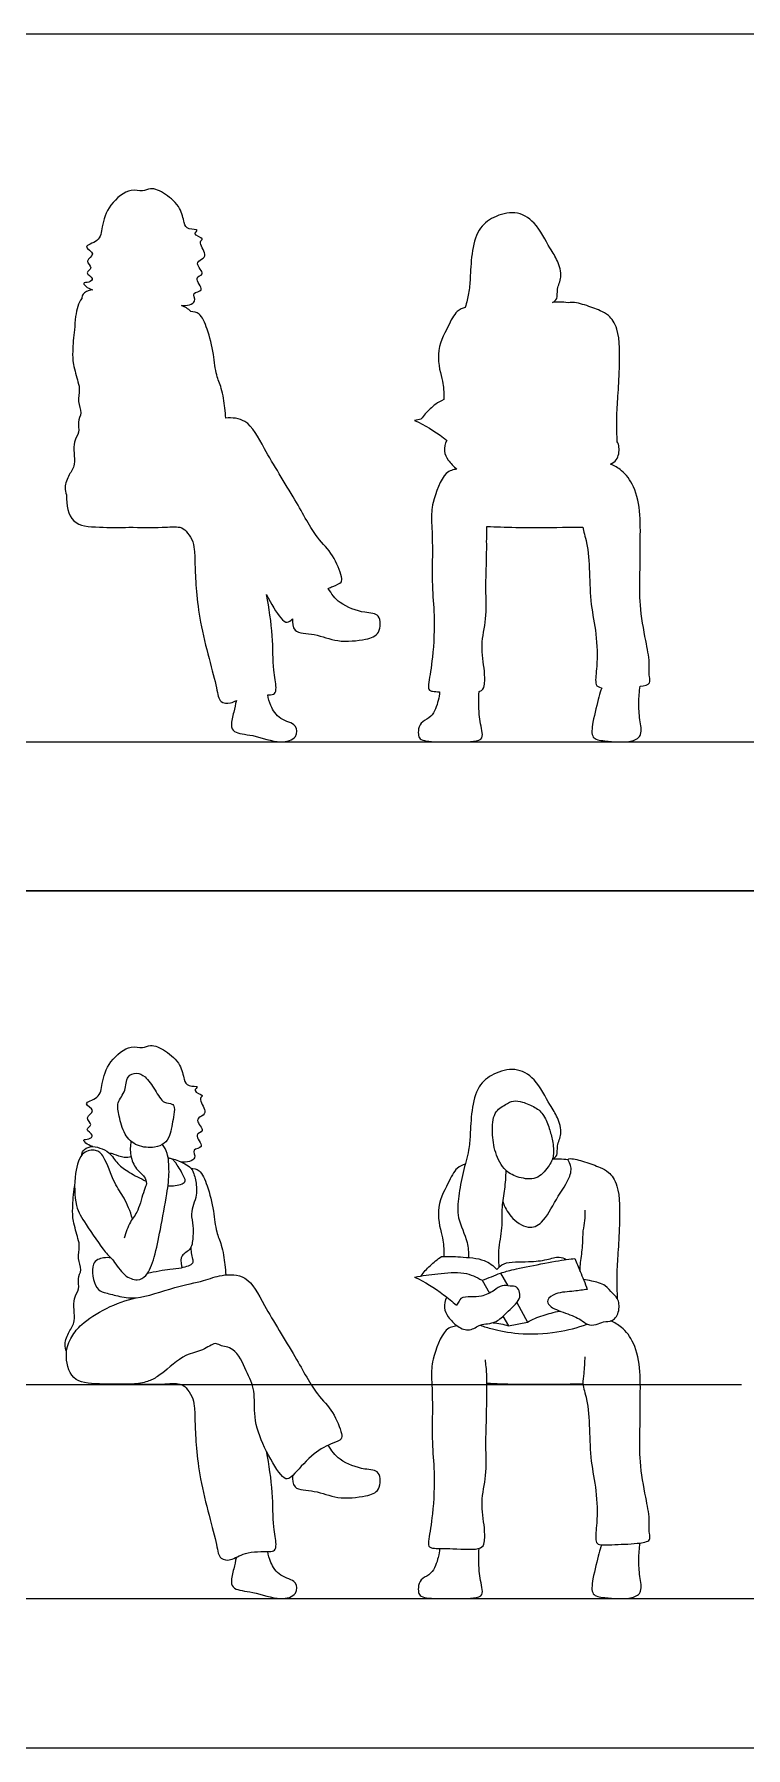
# Model space of a CAD drawing. Header units: millimetres. Extents: x 11.2 to 50.9, y -0.3 to 14.1.
# Drawn here: x 35.286 to 36.803, y 10.298 to 13.955 of the extents above; entities that cross this region are included whole.
import ezdxf

# ---------------------------------------------------------------- set-up
doc = ezdxf.new("R2010")
doc.units = ezdxf.units.MM
for name, color, linetype, true_color in [('AG-DIAGRAM', 7, 'Continuous', 0xfecc66), ('AG-GUIDES', 7, 'Continuous', 0xcccccc), ('AG-OUTLINE', 7, 'Continuous', 0x8000ff), ('AG-PEOPLE', 7, 'Continuous', 0x66ccff), ('X-VPRT', 6, 'Continuous', 0xff00ff)]:
    doc.layers.add(name, color=color, linetype=linetype, true_color=true_color)

msp = doc.modelspace()

# ---------------------------------------------------------------- linework, layer by layer
at = {"layer": 'AG-DIAGRAM'}
for p, q in [((33.1366, 12.4451), (40.5802, 12.4451)), ((33.1366, 10.6163), (40.5802, 10.6163))]:
    msp.add_line(p, q, dxfattribs=at)
at = {"layer": 'AG-GUIDES'}
msp.add_line((33.1366, 11.0735), (36.7942, 11.0735), dxfattribs=at)
at = {"layer": 'AG-OUTLINE'}
for points, knots in [([(35.5998, 13.3765), (35.6096, 13.3755), (35.6371, 13.381), (35.6189, 13.4063), (35.6534, 13.4053), (35.6225, 13.4379), (35.654, 13.4412), (35.6265, 13.4669), (35.6437, 13.4748), (35.6555, 13.4852), (35.6336, 13.5128), (35.6506, 13.5193), (35.6208, 13.5277), (35.6409, 13.5403), (35.6124, 13.5369), (35.6044, 13.5538), (35.5993, 13.5869), (35.5674, 13.6149), (35.5345, 13.6304), (35.5166, 13.6177), (35.4905, 13.629), (35.444, 13.5931), (35.4294, 13.5464), (35.4275, 13.5123), (35.3845, 13.5032), (35.4209, 13.4868), (35.3903, 13.472), (35.4138, 13.4563), (35.3906, 13.4466), (35.4152, 13.4347), (35.4025, 13.4246), (35.3865, 13.426), (35.3998, 13.4137), (35.4065, 13.4108), (35.4106, 13.4098)], [-8.271172, -8.271172, -8.271172, -8.271172, -7.955121, -7.726738, -7.488847, -7.200665, -6.980423, -6.704053, -6.495798, -6.290892, -5.989754, -5.835805, -5.588954, -5.417795, -5.174967, -4.939037, -4.61869, -4.243725, -3.907244, -3.660634, -3.375023, -2.953256, -2.553715, -2.235367, -1.939601, -1.690419, -1.443059, -1.214853, -1.01122, -0.780312, -0.592876, -0.401256, -0.208009, 0, 0, 0, 0]), ([(36.3911, 13.383), (36.3947, 13.385), (36.4035, 13.3902), (36.3995, 13.413), (36.413, 13.4368), (36.4029, 13.4736), (36.385, 13.4988), (36.3561, 13.5563), (36.3126, 13.5801), (36.2643, 13.567), (36.2302, 13.5398), (36.218, 13.4871), (36.2157, 13.4345), (36.214, 13.4059), (36.208, 13.383), (36.2053, 13.3725)], [0, 0, 0, 0, 0.19961, 0.455929, 0.749737, 1.084922, 1.408573, 1.858001, 2.244529, 2.631636, 2.996707, 3.409857, 3.821766, 4.14666, 4.401793, 4.401793, 4.401793, 4.401793]), ([(35.387, 13.3911), (35.3803, 13.3822), (35.374, 13.3604), (35.3721, 13.3342), (35.372, 13.3247)], [1.8170545, 1.8170545, 1.8170545, 1.8170545, 2.1378506, 2.3213955, 2.3213955, 2.3213955, 2.3213955]), ([(35.4106, 13.4098), (35.399, 13.4083), (35.3889, 13.4023), (35.3874, 13.3946), (35.387, 13.3911)], [-0.4933813, -0.4933813, -0.4933813, -0.4933813, -0.2147251, 0, 0, 0, 0]), ([(35.6197, 13.3638), (35.617, 13.3669), (35.611, 13.3714), (35.6037, 13.3748), (35.5998, 13.3765)], [-4.0398078, -4.0398078, -4.0398078, -4.0398078, -3.8712612, -3.705512, -3.705512, -3.705512, -3.705512]), ([(35.6943, 13.1361), (35.6939, 13.1434), (35.6928, 13.1577), (35.6864, 13.201), (35.6727, 13.2276), (35.6695, 13.2733), (35.6564, 13.3247), (35.6407, 13.3613), (35.6258, 13.3633), (35.6197, 13.3638)], [-2.340295, -2.340295, -2.340295, -2.340295, -2.074834, -1.707137, -1.393721, -1.016319, -0.593143, -0.249834, 0, 0, 0, 0]), ([(36.2053, 13.3725), (36.1991, 13.3705), (36.1848, 13.3653), (36.1675, 13.3293), (36.1396, 13.2756), (36.1572, 13.2152), (36.159, 13.2005), (36.1597, 13.1836), (36.1596, 13.1756)], [0, 0, 0, 0, 0.251868, 0.601096, 1.048684, 1.481721, 1.724306, 1.933935, 1.933935, 1.933935, 1.933935]), ([(36.4244, 13.3823), (36.4184, 13.3832), (36.4064, 13.3842), (36.3962, 13.3836), (36.3911, 13.383)], [-0.4643189, -0.4643189, -0.4643189, -0.4643189, -0.2231958, 0, 0, 0, 0]), ([(36.5296, 13.0856), (36.5293, 13.0909), (36.5287, 13.1019), (36.5278, 13.1375), (36.5312, 13.1848), (36.5347, 13.2416), (36.5355, 13.3255), (36.5124, 13.356), (36.4925, 13.3659), (36.461, 13.378), (36.4368, 13.3841), (36.4244, 13.3823)], [-5.662122, -5.662122, -5.662122, -5.662122, -5.42608, -5.077354, -4.668473, -4.208162, -3.667264, -3.319051, -3.047239, -2.695229, -2.366066, -2.366066, -2.366066, -2.366066]), ([(35.372, 13.3247), (35.3692, 13.3097), (35.3674, 13.2785), (35.3678, 13.252), (35.3794, 13.2136), (35.3835, 13.1967), (35.3775, 13.1709), (35.3891, 13.147), (35.3766, 13.1282), (35.3846, 13.1043), (35.3656, 13.0864), (35.376, 13.036), (35.3597, 13.0165), (35.3492, 12.9887), (35.3528, 12.9773), (35.3548, 12.9722)], [-3.833227, -3.833227, -3.833227, -3.833227, -3.449517, -3.149058, -2.798014, -2.558528, -2.276227, -1.994921, -1.740673, -1.47793, -1.204726, -0.818038, -0.530389, -0.231354, -0.002323, -0.002323, -0.002323, -0.002323]), ([(36.1596, 13.1756), (36.146, 13.1696), (36.1296, 13.1562), (36.1167, 13.1416), (36.1108, 13.1339)], [-0.671224, -0.671224, -0.671224, -0.671224, -0.328697, 0, 0, 0, 0]), ([(35.9131, 12.7726), (35.9163, 12.7741), (35.9278, 12.7792), (35.9425, 12.7842), (35.942, 12.7992), (35.924, 12.8472), (35.8862, 12.8806), (35.8421, 12.9641), (35.7774, 13.066), (35.7444, 13.1342), (35.708, 13.1374), (35.6943, 13.1361)], [-6.701039, -6.701039, -6.701039, -6.701039, -6.600896, -6.342303, -6.146229, -5.745503, -5.332045, -4.773477, -4.120127, -3.634955, -3.293897, -3.293897, -3.293897, -3.293897]), ([(36.0972, 13.1313), (36.1189, 13.1208), (36.141, 13.1078), (36.1636, 13.0904), (36.1658, 13.0886), (36.1658, 13.0886)], [0, 0, 0, 0, 0.4835934, 0.536697, 0.5367252, 0.5367252, 0.5367252, 0.5367252]), ([(36.1658, 13.0886), (36.1621, 13.0817), (36.158, 13.065), (36.1682, 13.0464), (36.1801, 13.0328), (36.1875, 13.0274)], [0.0003073, 0.0003073, 0.0003073, 0.0003073, 0.2754948, 0.5349097, 0.8180752, 0.8180752, 0.8180752, 0.8180752]), ([(36.5151, 13.0376), (36.5256, 13.0425), (36.5357, 13.0591), (36.5332, 13.0793), (36.5296, 13.0856)], [2.7199081, 2.7199081, 2.7199081, 2.7199081, 3.0287887, 3.3462335, 3.3462335, 3.3462335, 3.3462335]), ([(36.1875, 13.0274), (36.1794, 13.0255), (36.1593, 13.024), (36.1333, 12.9543), (36.1329, 12.919), (36.1362, 12.8617), (36.1333, 12.7769), (36.1406, 12.7164), (36.1373, 12.6279), (36.1275, 12.5751), (36.1257, 12.5564), (36.1341, 12.5525), (36.1445, 12.552), (36.1506, 12.5519)], [0, 0, 0, 0, 0.282937, 0.750803, 1.099506, 1.523993, 2.046743, 2.499823, 3.036649, 3.455771, 3.675176, 3.846003, 4.007225, 4.007225, 4.007225, 4.007225]), ([(36.5782, 12.5637), (36.5878, 12.565), (36.6024, 12.5688), (36.5962, 12.5856), (36.5994, 12.6166), (36.5898, 12.662), (36.5763, 12.7376), (36.5782, 12.7979), (36.5779, 12.8611), (36.58, 12.929), (36.5688, 12.9898), (36.5406, 13.0254), (36.5236, 13.0342), (36.5151, 13.0376)], [4.092264, 4.092264, 4.092264, 4.092264, 4.338133, 4.546655, 4.858189, 5.249552, 5.747682, 6.19264, 6.641918, 7.113955, 7.559077, 7.930814, 8.227614, 8.227614, 8.227614, 8.227614]), ([(35.3548, 12.9722), (35.3537, 12.9506), (35.3632, 12.9064), (35.4184, 12.9032), (35.4685, 12.9022), (35.4878, 12.903)], [-13.847508, -13.847508, -13.847508, -13.847508, -13.400155, -12.950845, -12.55745, -12.55745, -12.55745, -12.55745]), ([(35.4878, 12.903), (35.5113, 12.903), (35.5557, 12.9015), (35.5963, 12.9062), (35.6101, 12.8952), (35.6238, 12.877), (35.6283, 12.8542), (35.6283, 12.8133), (35.6345, 12.7003), (35.6758, 12.5663), (35.6793, 12.5285), (35.7015, 12.5258), (35.7127, 12.531), (35.7169, 12.5331)], [0, 0, 0, 0, 0.488278, 0.847317, 1.076789, 1.34621, 1.615647, 1.970422, 2.595761, 3.287838, 3.608036, 3.871569, 4.015829, 4.015829, 4.015829, 4.015829]), ([(36.2346, 12.5522), (36.2429, 12.5555), (36.2472, 12.5655), (36.2471, 12.598), (36.2368, 12.6523), (36.2518, 12.7077), (36.2481, 12.7713), (36.2513, 12.837), (36.2507, 12.8758), (36.2511, 12.8981), (36.2512, 12.905)], [4.621032, 4.621032, 4.621032, 4.621032, 4.838772, 5.160245, 5.587719, 6.021803, 6.482522, 6.949283, 7.340978, 7.526218, 7.526218, 7.526218, 7.526218]), ([(36.2512, 12.905), (36.2719, 12.904), (36.3095, 12.9021), (36.4247, 12.903), (36.4455, 12.9034), (36.4563, 12.9036)], [0, 0, 0, 0, 0.448587, 1.046175, 1.369928, 1.369928, 1.369928, 1.369928]), ([(36.4563, 12.9036), (36.4571, 12.8942), (36.4666, 12.8685), (36.4709, 12.806), (36.4717, 12.7381), (36.4862, 12.6762), (36.4873, 12.6092), (36.4816, 12.5716), (36.4856, 12.5632), (36.4962, 12.5598)], [0.608125, 0.608125, 0.608125, 0.608125, 0.95459, 1.423708, 1.912171, 2.385604, 2.873756, 3.228097, 3.417783, 3.417783, 3.417783, 3.417783]), ([(35.8369, 12.7076), (35.8365, 12.6994), (35.8362, 12.6756), (35.887, 12.6773), (35.9314, 12.656), (35.9916, 12.6626), (36.0249, 12.673), (36.0253, 12.721), (35.9887, 12.7187), (35.9354, 12.7386), (35.9196, 12.7611), (35.9131, 12.7726)], [0, 0, 0, 0, 0.286394, 0.663326, 1.08241, 1.529905, 1.853668, 2.188951, 2.506908, 2.941868, 3.306139, 3.306139, 3.306139, 3.306139]), ([(35.7841, 12.5456), (35.7923, 12.5457), (35.7999, 12.5459), (35.8031, 12.5631), (35.7945, 12.6009), (35.7958, 12.6734), (35.7867, 12.7304), (35.7812, 12.7595)], [4.601362, 4.601362, 4.601362, 4.601362, 4.809329, 5.021377, 5.379431, 5.878128, 6.428428, 6.428428, 6.428428, 6.428428]), ([(35.7812, 12.7595), (35.7911, 12.7398), (35.8094, 12.7095), (35.8245, 12.6972), (35.8327, 12.7034), (35.8369, 12.7076)], [-8.3513164, -8.3513164, -8.3513164, -8.3513164, -7.9335321, -7.6983925, -7.5055886, -7.5055886, -7.5055886, -7.5055886]), ([(35.7169, 12.5331), (35.7148, 12.5249), (35.7118, 12.509), (35.7042, 12.4815), (35.7112, 12.4625), (35.7546, 12.4609), (35.8082, 12.4395), (35.8471, 12.4516), (35.8475, 12.4846), (35.8082, 12.4903), (35.7894, 12.5218), (35.7851, 12.5376), (35.7841, 12.5456)], [0, 0, 0, 0, 0.29009, 0.594223, 0.820084, 1.186996, 1.639771, 1.977629, 2.247531, 2.588995, 2.929591, 3.213438, 3.213438, 3.213438, 3.213438]), ([(36.1506, 12.5519), (36.1501, 12.5455), (36.1485, 12.5335), (36.1356, 12.496), (36.113, 12.4906), (36.1044, 12.4733), (36.1052, 12.4582), (36.1097, 12.4466), (36.1527, 12.4445), (36.1824, 12.4455), (36.2435, 12.4444), (36.2413, 12.465), (36.2381, 12.4839), (36.2342, 12.5037), (36.2344, 12.5293), (36.2344, 12.5445), (36.2346, 12.5522)], [0, 0, 0, 0, 0.248827, 0.592992, 0.854797, 1.092103, 1.309271, 1.487433, 1.837328, 2.186602, 2.596846, 2.807565, 3.058685, 3.315915, 3.601868, 3.8751, 3.8751, 3.8751, 3.8751]), ([(36.4962, 12.5598), (36.4941, 12.5535), (36.4901, 12.5407), (36.4767, 12.4883), (36.4729, 12.4511), (36.5038, 12.4465), (36.5606, 12.4425), (36.5842, 12.459), (36.5768, 12.4933), (36.5746, 12.5287), (36.5765, 12.5522), (36.5782, 12.5637)], [0, 0, 0, 0, 0.254583, 0.676416, 0.99899, 1.290981, 1.721727, 2.003288, 2.323571, 2.667456, 3.00375, 3.00375, 3.00375, 3.00375])]:
    msp.add_open_spline(points, degree=3, knots=knots, dxfattribs=at)
msp.add_open_spline([(36.1108, 13.1339), (36.1063, 13.1331), (36.1018, 13.1323), (36.0972, 13.1313)], degree=3, dxfattribs=at)
at = {"layer": 'AG-PEOPLE'}
for p, q in [((36.2807, 11.3112), (36.2957, 11.2838)), ((36.2411, 11.2956), (36.2569, 11.2683)), ((36.3151, 11.2481), (36.3378, 11.2066)), ((36.2856, 11.2188), (36.2974, 11.1985)), ((36.2974, 11.1985), (36.3378, 11.2066))]:
    msp.add_line(p, q, dxfattribs=at)
for points, knots in [([(35.4106, 11.581), (35.4065, 11.582), (35.3998, 11.5849), (35.3865, 11.5972), (35.4025, 11.5958), (35.4152, 11.6059), (35.3906, 11.6178), (35.4138, 11.6275), (35.3903, 11.6432), (35.4209, 11.658), (35.3845, 11.6744), (35.4275, 11.6835), (35.4294, 11.7176), (35.444, 11.7643), (35.4905, 11.8002), (35.5166, 11.7889), (35.5345, 11.8016), (35.5674, 11.7861), (35.5993, 11.7581), (35.6044, 11.725), (35.6124, 11.7081), (35.6409, 11.7115), (35.6208, 11.6989), (35.6506, 11.6905), (35.6336, 11.684), (35.6555, 11.6564), (35.6437, 11.646), (35.6265, 11.6381), (35.654, 11.6124), (35.6225, 11.6091), (35.6534, 11.5765), (35.6189, 11.5775), (35.6371, 11.5522), (35.6096, 11.5467), (35.5998, 11.5477)], [0, 0, 0, 0, 0.208009, 0.401256, 0.592876, 0.780312, 1.01122, 1.214853, 1.443059, 1.690419, 1.939601, 2.235367, 2.553715, 2.953256, 3.375023, 3.660634, 3.907244, 4.243725, 4.61869, 4.939037, 5.174967, 5.417795, 5.588954, 5.835805, 5.989754, 6.290892, 6.495798, 6.704053, 6.980423, 7.200665, 7.488847, 7.726738, 7.955121, 8.271172, 8.271172, 8.271172, 8.271172]), ([(36.3911, 11.5542), (36.3947, 11.5562), (36.4035, 11.5614), (36.3995, 11.5842), (36.413, 11.608), (36.4029, 11.6448), (36.385, 11.67), (36.3561, 11.7275), (36.3126, 11.7513), (36.2643, 11.7382), (36.2302, 11.711), (36.218, 11.6583), (36.2157, 11.6057), (36.2137, 11.573), (36.1997, 11.5255), (36.1907, 11.4754), (36.1861, 11.4283), (36.2105, 11.3834), (36.2124, 11.355), (36.2121, 11.3443)], [0, 0, 0, 0, 0.19961, 0.455929, 0.749737, 1.084922, 1.408573, 1.858001, 2.244529, 2.631636, 2.996707, 3.409857, 3.821766, 4.14666, 4.542429, 4.95183, 5.337062, 5.761284, 6.017406, 6.017406, 6.017406, 6.017406]), ([(35.5221, 11.7299), (35.5164, 11.7348), (35.5048, 11.7402), (35.481, 11.7325), (35.4827, 11.6992), (35.4605, 11.6757), (35.467, 11.6454), (35.4763, 11.6058), (35.5043, 11.5801), (35.542, 11.5775), (35.5644, 11.5865), (35.5762, 11.6043), (35.5824, 11.6429), (35.5863, 11.6641), (35.5801, 11.6742), (35.5605, 11.6719), (35.5436, 11.7026), (35.5295, 11.7233), (35.5221, 11.7299)], [0, 0, 0, 0, 0.257236, 0.513653, 0.820519, 1.131813, 1.434826, 1.794195, 2.138276, 2.488413, 2.763032, 3.018479, 3.375537, 3.63597, 3.805915, 4.038792, 4.367496, 4.707235, 4.707235, 4.707235, 4.707235]), ([(36.308, 11.6783), (36.3023, 11.6774), (36.2906, 11.6708), (36.2637, 11.6542), (36.2624, 11.6099), (36.2671, 11.5685), (36.2888, 11.5274), (36.3193, 11.5142), (36.3579, 11.5081), (36.3831, 11.5375), (36.396, 11.5611), (36.3916, 11.594), (36.385, 11.6191), (36.3741, 11.6484), (36.3551, 11.6663), (36.3278, 11.6764), (36.3139, 11.6792), (36.308, 11.6783)], [0, 0, 0, 0, 0.245243, 0.55015, 0.91433, 1.289367, 1.664186, 1.987498, 2.326559, 2.66389, 2.957417, 3.275401, 3.57098, 3.882991, 4.170927, 4.476343, 4.726522, 4.726522, 4.726522, 4.726522]), ([(35.4955, 11.4271), (35.4906, 11.4423), (35.4787, 11.4732), (35.4553, 11.5011), (35.4371, 11.5602), (35.4178, 11.5758), (35.386, 11.5715), (35.3703, 11.5231), (35.3719, 11.4526), (35.3949, 11.417), (35.4363, 11.3545), (35.4549, 11.3395), (35.4761, 11.304), (35.5055, 11.2936), (35.5273, 11.3041), (35.5439, 11.3473), (35.5548, 11.4038), (35.5694, 11.4799), (35.5746, 11.5252), (35.5715, 11.567), (35.5633, 11.5796), (35.5592, 11.5854)], [0, 0, 0, 0, 0.391679, 0.74663, 1.184124, 1.457424, 1.748911, 2.137851, 2.605863, 2.988675, 3.47208, 3.762882, 4.118753, 4.428659, 4.690874, 5.063094, 5.5052, 6.002608, 6.392708, 6.747345, 7.010277, 7.010277, 7.010277, 7.010277]), ([(35.387, 11.5623), (35.3874, 11.5658), (35.3889, 11.5735), (35.4054, 11.5833), (35.4264, 11.5786), (35.447, 11.5697), (35.4635, 11.5423), (35.487, 11.5268), (35.5117, 11.513), (35.5246, 11.5076)], [0, 0, 0, 0, 0.183259, 0.421081, 0.687354, 0.958279, 1.271361, 1.591951, 1.917403, 1.917403, 1.917403, 1.917403]), ([(35.4926, 11.5593), (35.4876, 11.5581), (35.4776, 11.5559), (35.4563, 11.565), (35.4492, 11.5664), (35.4456, 11.5673)], [0, 0, 0, 0, 0.2270146, 0.4998413, 0.6928007, 0.6928007, 0.6928007, 0.6928007]), ([(35.4921, 11.5927), (35.4903, 11.5827), (35.4899, 11.5621), (35.5015, 11.5323), (35.5214, 11.5189), (35.5271, 11.5017), (35.5185, 11.4871), (35.5089, 11.4424), (35.4893, 11.4217), (35.4809, 11.3975), (35.4775, 11.3857)], [0, 0, 0, 0, 0.312653, 0.627926, 0.906141, 1.126636, 1.355849, 1.732545, 2.043133, 2.38717, 2.38717, 2.38717, 2.38717]), ([(35.5711, 11.497), (35.5749, 11.4969), (35.5901, 11.4974), (35.6113, 11.5032), (35.6045, 11.5177), (35.5936, 11.5405), (35.5768, 11.5578), (35.5954, 11.5495), (35.6108, 11.5432), (35.6243, 11.5323), (35.6314, 11.5063), (35.6331, 11.4777), (35.6253, 11.4579), (35.6191, 11.4372), (35.6254, 11.4114), (35.6241, 11.3909), (35.6231, 11.3601), (35.5977, 11.3509), (35.5981, 11.3363), (35.6003, 11.3225)], [2.308262, 2.308262, 2.308262, 2.308262, 2.412404, 2.719748, 2.913389, 3.232566, 3.463825, 3.672325, 3.934113, 4.173598, 4.475644, 4.79092, 5.060246, 5.330686, 5.628085, 5.901664, 6.211226, 6.499543, 6.737816, 6.737816, 6.737816, 6.737816]), ([(35.5712, 11.5576), (35.5734, 11.557), (35.5766, 11.556), (35.5806, 11.5543), (35.5822, 11.5536)], [0, 0, 0, 0, 0.1526591, 0.2403988, 0.2403988, 0.2403988, 0.2403988]), ([(35.6197, 11.535), (35.6258, 11.5345), (35.6407, 11.5325), (35.6564, 11.4959), (35.6695, 11.4445), (35.6727, 11.3988), (35.6864, 11.3722), (35.6928, 11.3289), (35.6939, 11.3146), (35.6943, 11.3073)], [0, 0, 0, 0, 0.249834, 0.593143, 1.016319, 1.393721, 1.707137, 2.074834, 2.340295, 2.340295, 2.340295, 2.340295]), ([(36.2053, 11.5437), (36.1991, 11.5417), (36.1848, 11.5365), (36.1675, 11.5005), (36.1396, 11.4468), (36.1572, 11.3864), (36.159, 11.3717), (36.1597, 11.3548), (36.1596, 11.3468)], [0, 0, 0, 0, 0.251868, 0.601096, 1.048684, 1.481721, 1.724306, 1.933935, 1.933935, 1.933935, 1.933935]), ([(36.2778, 11.324), (36.2767, 11.3357), (36.2754, 11.3623), (36.2857, 11.4071), (36.2823, 11.4514), (36.2907, 11.4902), (36.2919, 11.5168), (36.2923, 11.53)], [0.067433, 0.067433, 0.067433, 0.067433, 0.372909, 0.768659, 1.146519, 1.502845, 1.860789, 1.860789, 1.860789, 1.860789]), ([(36.2856, 11.4642), (36.2891, 11.4524), (36.2998, 11.4302), (36.3386, 11.4027), (36.3731, 11.4172), (36.3977, 11.4692), (36.4312, 11.5146), (36.432, 11.5421), (36.4217, 11.5544), (36.4318, 11.5565), (36.461, 11.5492), (36.4925, 11.5371), (36.5124, 11.5272), (36.5355, 11.4967), (36.5347, 11.4128), (36.5312, 11.356), (36.5278, 11.3087), (36.5287, 11.2731), (36.5293, 11.2621), (36.5296, 11.2568)], [0, 0, 0, 0, 0.345571, 0.716843, 1.031938, 1.463745, 1.893961, 2.179982, 2.372749, 2.508743, 2.823658, 3.16043, 3.420476, 3.753616, 4.2711, 4.711485, 5.102667, 5.436297, 5.662122, 5.662122, 5.662122, 5.662122]), ([(36.3911, 11.5542), (36.3962, 11.5548), (36.4064, 11.5554), (36.4184, 11.5544), (36.4244, 11.5535)], [0, 0, 0, 0, 0.2231958, 0.4643189, 0.4643189, 0.4643189, 0.4643189]), ([(35.3548, 11.1434), (35.3528, 11.1485), (35.3492, 11.1599), (35.3597, 11.1877), (35.376, 11.2072), (35.3656, 11.2576), (35.3846, 11.2755), (35.3766, 11.2994), (35.3891, 11.3182), (35.3775, 11.3421), (35.3835, 11.3679), (35.3794, 11.3848), (35.3678, 11.4232), (35.3674, 11.4497), (35.3692, 11.4809), (35.372, 11.4959)], [0.002323, 0.002323, 0.002323, 0.002323, 0.231354, 0.530389, 0.818038, 1.204726, 1.47793, 1.740673, 1.994921, 2.276227, 2.558528, 2.798014, 3.149058, 3.449517, 3.833227, 3.833227, 3.833227, 3.833227]), ([(36.4505, 11.3145), (36.4504, 11.3194), (36.4506, 11.3354), (36.4565, 11.3646), (36.4557, 11.401), (36.4615, 11.4226), (36.4614, 11.4381), (36.461, 11.4455)], [0.155691, 0.155691, 0.155691, 0.155691, 0.311219, 0.651666, 0.99299, 1.261231, 1.530166, 1.530166, 1.530166, 1.530166]), ([(35.4496, 11.343), (35.4444, 11.3442), (35.4338, 11.3445), (35.4023, 11.3353), (35.4159, 11.2756), (35.4351, 11.2696), (35.4656, 11.2616), (35.5047, 11.2529), (35.5856, 11.2822), (35.6463, 11.2933), (35.685, 11.309), (35.743, 11.3084), (35.7774, 11.2372), (35.8421, 11.1353), (35.8862, 11.0518), (35.924, 11.0184), (35.942, 10.9704), (35.9425, 10.9554), (35.92, 10.9477), (35.8804, 10.9279), (35.8439, 10.8854), (35.8257, 10.8674), (35.8084, 10.8816), (35.774, 10.9399), (35.7525, 11.0017), (35.7584, 11.0604), (35.7381, 11.1016), (35.716, 11.1529), (35.6824, 11.1548), (35.6714, 11.1648), (35.6435, 11.1429), (35.6073, 11.1404), (35.5591, 11.096), (35.5361, 11.0822), (35.5073, 11.0728), (35.4249, 11.074), (35.3632, 11.0776), (35.3498, 11.1399), (35.3595, 11.1645), (35.3719, 11.1852), (35.3857, 11.2037), (35.4407, 11.2389), (35.481, 11.2532), (35.5025, 11.2583)], [0, 0, 0, 0, 0.233431, 0.52438, 0.925677, 1.177257, 1.493046, 1.858837, 2.394853, 2.856061, 3.228602, 3.634955, 4.120127, 4.773477, 5.332045, 5.745503, 6.146229, 6.342303, 6.600896, 6.995073, 7.435334, 7.698392, 7.933532, 8.408246, 8.885039, 9.313187, 9.709487, 10.142931, 10.453908, 10.651666, 10.96706, 11.325156, 11.797255, 12.096118, 12.407951, 12.939681, 13.37624, 13.810898, 14.167732, 14.167732, 14.49723, 14.95593, 15.428625, 15.428625, 15.428625, 15.428625]), ([(35.5275, 11.3108), (35.5433, 11.3143), (35.5758, 11.3206), (35.5978, 11.3207), (35.6277, 11.3305), (35.6235, 11.3411), (35.6212, 11.3546), (35.6207, 11.363), (35.6207, 11.3673)], [0, 0, 0, 0, 0.405237, 0.696445, 0.992312, 1.152408, 1.362896, 1.566687, 1.566687, 1.566687, 1.566687]), ([(36.1108, 11.3051), (36.1167, 11.3128), (36.1296, 11.3274), (36.146, 11.3408), (36.1546, 11.3467)], [0, 0, 0, 0, 0.3066133, 0.6261275, 0.6261275, 0.6261275, 0.6261275]), ([(36.1546, 11.3467), (36.168, 11.347), (36.1937, 11.3457), (36.2474, 11.3422), (36.265, 11.3265), (36.2728, 11.3186)], [0.626127, 0.626127, 0.626127, 0.626127, 0.986273, 1.394251, 1.722099, 1.722099, 1.722099, 1.722099]), ([(36.2728, 11.3186), (36.2774, 11.3235), (36.2868, 11.3361), (36.3416, 11.3343), (36.3775, 11.3385), (36.4053, 11.3478), (36.416, 11.3426), (36.4206, 11.3401)], [1.722099, 1.722099, 1.722099, 1.722099, 1.976307, 2.385568, 2.742497, 3.03735, 3.26321, 3.26321, 3.26321, 3.26321]), ([(36.2807, 11.3112), (36.2902, 11.3139), (36.3054, 11.319), (36.4224, 11.3415), (36.4327, 11.3414), (36.4387, 11.3419)], [0, 0, 0, 0, 0.309328, 0.914445, 1.157009, 1.157009, 1.157009, 1.157009]), ([(36.4387, 11.3419), (36.4428, 11.3328), (36.4507, 11.3146), (36.4608, 11.289), (36.4656, 11.2762)], [0, 0, 0, 0, 0.3108576, 0.6755136, 0.6755136, 0.6755136, 0.6755136]), ([(36.0972, 11.3025), (36.1136, 11.3059), (36.1459, 11.3099), (36.2028, 11.3154), (36.2291, 11.3027), (36.2411, 11.2956)], [0, 0, 0, 0, 0.402008, 0.825533, 1.193261, 1.193261, 1.193261, 1.193261]), ([(36.0972, 11.3025), (36.1189, 11.292), (36.1477, 11.275), (36.1775, 11.2504), (36.1865, 11.2423)], [0, 0, 0, 0, 0.4835934, 0.7015852, 0.7015852, 0.7015852, 0.7015852]), ([(36.1658, 11.2598), (36.1621, 11.2529), (36.158, 11.2362), (36.1685, 11.2171), (36.1875, 11.1957), (36.2147, 11.1853), (36.2366, 11.202), (36.2529, 11.2024), (36.2733, 11.2065), (36.2924, 11.2257), (36.3235, 11.2539), (36.3217, 11.2689), (36.3161, 11.2839), (36.3004, 11.2821), (36.2827, 11.2872), (36.2671, 11.2725), (36.2395, 11.2598), (36.219, 11.2602), (36.1935, 11.2606), (36.1918, 11.2492), (36.1865, 11.2423)], [0, 0, 0, 0, 0.283377, 0.550214, 0.863039, 1.163224, 1.454629, 1.688739, 1.943472, 2.255513, 2.626364, 2.842347, 3.055792, 3.274428, 3.515215, 3.777738, 4.095955, 4.370491, 4.645213, 4.844915, 4.844915, 4.844915, 4.844915]), ([(36.4656, 11.2762), (36.4561, 11.275), (36.4377, 11.2717), (36.3989, 11.2704), (36.3782, 11.255), (36.3838, 11.2379), (36.4198, 11.2258), (36.4519, 11.2132), (36.4643, 11.1999), (36.4853, 11.1995), (36.4996, 11.2086), (36.5212, 11.2065), (36.5357, 11.2303), (36.5322, 11.2584), (36.5179, 11.267), (36.5057, 11.2868), (36.4748, 11.2944), (36.4634, 11.2965), (36.4575, 11.2972)], [0, 0, 0, 0, 0.304419, 0.659904, 0.923955, 1.125834, 1.473484, 1.812142, 2.046461, 2.292629, 2.525566, 2.773886, 3.056147, 3.346233, 3.569052, 3.836207, 4.149622, 4.389635, 4.389635, 4.389635, 4.389635]), ([(36.3378, 11.2066), (36.3486, 11.2121), (36.3667, 11.2202), (36.3943, 11.2276), (36.4069, 11.2301)], [0, 0, 0, 0, 0.3434284, 0.6241889, 0.6241889, 0.6241889, 0.6241889]), ([(36.1875, 11.1986), (36.1794, 11.1967), (36.1593, 11.1952), (36.1333, 11.1255), (36.1329, 11.0902), (36.1362, 11.0329), (36.1333, 10.9481), (36.1406, 10.8876), (36.1373, 10.7991), (36.1275, 10.7463), (36.1257, 10.7276), (36.1373, 10.7222), (36.1784, 10.7241), (36.2394, 10.7185), (36.2472, 10.7367), (36.2471, 10.7692), (36.2368, 10.8235), (36.2518, 10.8789), (36.2481, 10.9425), (36.2513, 11.0082), (36.2506, 11.0538), (36.2518, 11.0957), (36.2494, 11.1161), (36.2481, 11.1262)], [0, 0, 0, 0, 0.282937, 0.750803, 1.099506, 1.523993, 2.046743, 2.499823, 3.036649, 3.455771, 3.675176, 3.846003, 4.219924, 4.655242, 4.870418, 5.188106, 5.610546, 6.039518, 6.494812, 6.956077, 7.34316, 7.706444, 8.019909, 8.019909, 8.019909, 8.019909]), ([(36.2371, 11.1999), (36.2457, 11.1968), (36.2641, 11.1909), (36.3203, 11.1789), (36.4018, 11.183), (36.4445, 11.1946), (36.4654, 11.202)], [0, 0, 0, 0, 0.297538, 0.724153, 1.23964, 1.703546, 1.703546, 1.703546, 1.703546]), ([(36.4604, 11.1326), (36.4596, 11.1207), (36.4588, 11.0968), (36.4539, 11.0742), (36.4666, 11.0397), (36.4709, 10.9772), (36.4717, 10.9093), (36.4862, 10.8474), (36.4873, 10.7804), (36.4816, 10.7428), (36.488, 10.7295), (36.5205, 10.7318), (36.569, 10.7327), (36.6028, 10.7389), (36.5962, 10.7568), (36.5994, 10.7878), (36.5898, 10.8332), (36.5763, 10.9088), (36.5782, 10.9691), (36.5779, 11.0323), (36.58, 11.1002), (36.5688, 11.161), (36.5406, 11.1966), (36.5236, 11.2054), (36.5151, 11.2088)], [0, 0, 0, 0, 0.340489, 0.608125, 0.942024, 1.394127, 1.864873, 2.321134, 2.791581, 3.13307, 3.315876, 3.622554, 4.04079, 4.338133, 4.546655, 4.858189, 5.249552, 5.747682, 6.19264, 6.641918, 7.113955, 7.559077, 7.930814, 8.227614, 8.227614, 8.227614, 8.227614]), ([(35.4878, 11.0742), (35.5113, 11.0742), (35.5557, 11.0727), (35.5963, 11.0774), (35.6101, 11.0664), (35.6238, 11.0482), (35.6283, 11.0254), (35.6283, 10.9845), (35.6345, 10.8715), (35.6758, 10.7375), (35.6793, 10.6997), (35.7075, 10.6963), (35.7338, 10.7174), (35.7847, 10.7166), (35.7999, 10.7171), (35.8031, 10.7343), (35.7945, 10.7721), (35.7958, 10.8446), (35.7867, 10.9016), (35.7812, 10.9307)], [0, 0, 0, 0, 0.488278, 0.847317, 1.076789, 1.34621, 1.615647, 1.970422, 2.595761, 3.287838, 3.608036, 3.871569, 4.210892, 4.622959, 4.828467, 5.038009, 5.39183, 5.884632, 6.428428, 6.428428, 6.428428, 6.428428]), ([(36.2512, 11.0762), (36.2719, 11.0752), (36.3095, 11.0733), (36.4247, 11.0742), (36.4455, 11.0746), (36.4563, 11.0748)], [0, 0, 0, 0, 0.448587, 1.046175, 1.369928, 1.369928, 1.369928, 1.369928]), ([(35.8369, 10.8788), (35.8365, 10.8706), (35.8362, 10.8468), (35.887, 10.8485), (35.9314, 10.8272), (35.9916, 10.8338), (36.0249, 10.8442), (36.0253, 10.8922), (35.9887, 10.8899), (35.9354, 10.9098), (35.9196, 10.9323), (35.9131, 10.9438)], [0, 0, 0, 0, 0.286394, 0.663326, 1.08241, 1.529905, 1.853668, 2.188951, 2.506908, 2.941868, 3.306139, 3.306139, 3.306139, 3.306139]), ([(35.7169, 10.7043), (35.7148, 10.6961), (35.7118, 10.6802), (35.7042, 10.6527), (35.7112, 10.6337), (35.7546, 10.6321), (35.8082, 10.6107), (35.8471, 10.6228), (35.8475, 10.6558), (35.8082, 10.6615), (35.7894, 10.693), (35.7851, 10.7088), (35.7841, 10.7168)], [0, 0, 0, 0, 0.29009, 0.594223, 0.820084, 1.186996, 1.639771, 1.977629, 2.247531, 2.588995, 2.929591, 3.213438, 3.213438, 3.213438, 3.213438]), ([(36.1506, 10.7231), (36.1501, 10.7167), (36.1485, 10.7047), (36.1356, 10.6672), (36.113, 10.6618), (36.1044, 10.6445), (36.1052, 10.6294), (36.1097, 10.6178), (36.1527, 10.6157), (36.1824, 10.6167), (36.2435, 10.6156), (36.2413, 10.6362), (36.2381, 10.6551), (36.2342, 10.6749), (36.2344, 10.7005), (36.2344, 10.7157), (36.2346, 10.7234)], [0, 0, 0, 0, 0.248827, 0.592992, 0.854797, 1.092103, 1.309271, 1.487433, 1.837328, 2.186602, 2.596846, 2.807565, 3.058685, 3.315915, 3.601868, 3.8751, 3.8751, 3.8751, 3.8751]), ([(36.4962, 10.731), (36.4941, 10.7247), (36.4901, 10.7119), (36.4767, 10.6595), (36.4729, 10.6223), (36.5038, 10.6177), (36.5606, 10.6137), (36.5842, 10.6302), (36.5768, 10.6645), (36.5746, 10.6999), (36.5765, 10.7234), (36.5782, 10.7349)], [0, 0, 0, 0, 0.254583, 0.676416, 0.99899, 1.290981, 1.721727, 2.003288, 2.323571, 2.667456, 3.00375, 3.00375, 3.00375, 3.00375])]:
    msp.add_open_spline(points, degree=3, knots=knots, dxfattribs=at)
for points in [[(36.2411, 11.2956), (36.2543, 11.3008), (36.2675, 11.306), (36.2807, 11.3112)], [(36.2644, 11.2052), (36.2756, 11.2041), (36.2867, 11.2018), (36.2974, 11.1985)]]:
    msp.add_open_spline(points, degree=3, dxfattribs=at)
at = {"layer": 'X-VPRT'}
for points in [[(32.9334, 13.9555), (32.9334, 12.1267), (40.7834, 12.1267), (40.7834, 13.9555)], [(32.9334, 12.1267), (32.9334, 10.2979), (40.7834, 10.2979), (40.7834, 12.1267)]]:
    msp.add_lwpolyline(points, close=True, dxfattribs=at)

doc.saveas('drawing.dxf')
